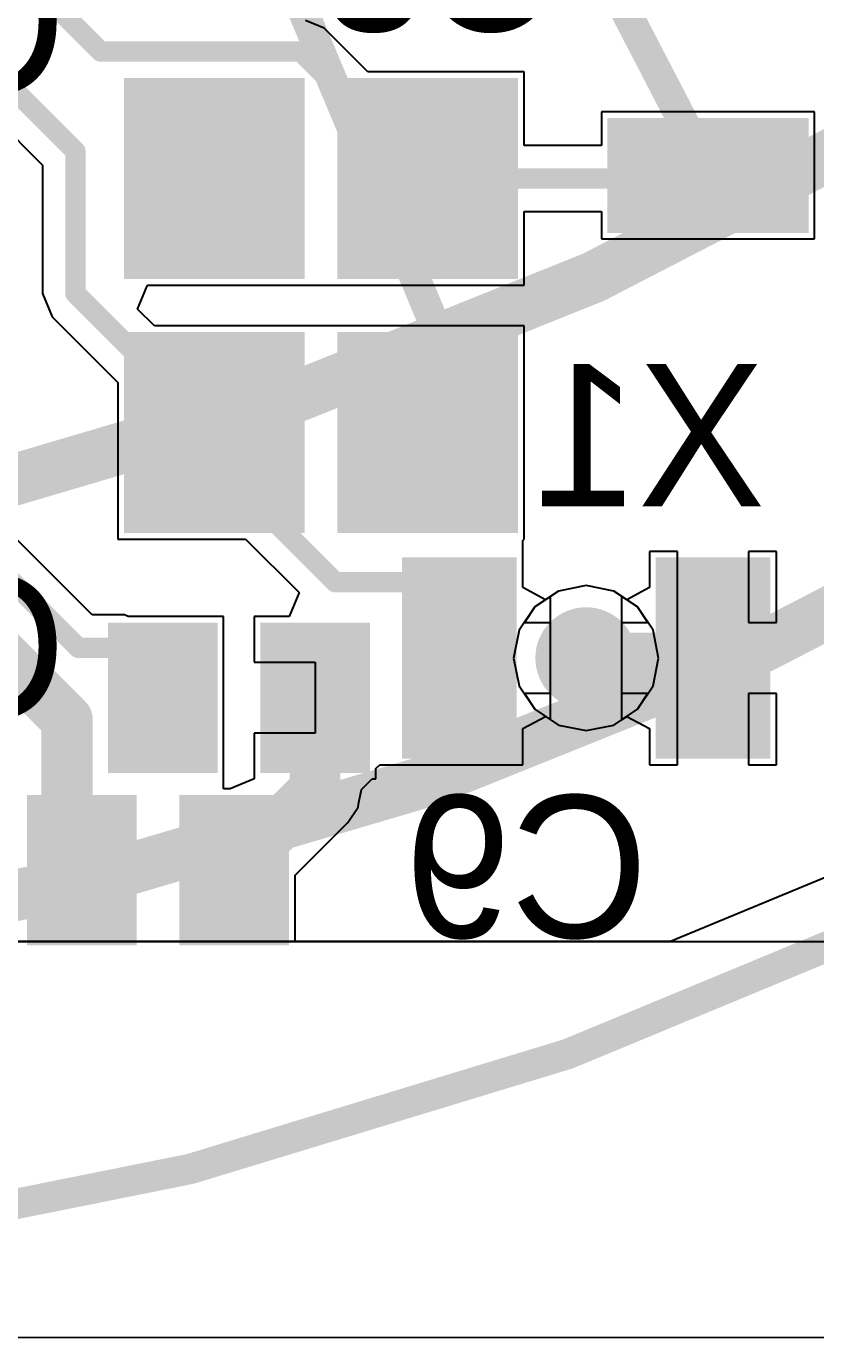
# Model space of a CAD drawing. Header units: millimetres. Extents: x 80 to 196, y 80 to 246.
# Drawn here: x 104.08 to 107.97, y 79.77 to 86.23 of the extents above; entities that cross this region are included whole.
import ezdxf

# ---------------------------------------------------------------- set-up
doc = ezdxf.new("R2010")
doc.units = ezdxf.units.MM
for name, color, linetype in [('BottomLayer', 5, 'Continuous'), ('BottomOverlay', 54, 'Continuous'), ('BottomPaste', 16, 'Continuous'), ('BottomSolder', 6, 'Continuous'), ('DrillDrawing', 1, 'Continuous'), ('KeepOutLayer', 6, 'Continuous'), ('Mechanical1', 6, 'Continuous'), ('Mechanical15', 56, 'Continuous'), ('MidLayer1', 16, 'Continuous'), ('MidLayer2', 76, 'Continuous'), ('MultiLayer', 9, 'Continuous'), ('TopLayer', 1, 'Continuous'), ('ViaHoleLayer', 16, 'Continuous')]:
    doc.layers.add(name, color=color, linetype=linetype)

msp = doc.modelspace()

# ---------------------------------------------------------------- linework, layer by layer
at = {"layer": 'BottomLayer'}
for p, q in [((105.54461238, 86.22003076), (105.45243578, 86.25821203999999)), ((103.47691014, 86.22785395999999), (104.15800606, 85.54675804)), ((105.75936176, 86.00528138), (105.54461238, 86.22003076)), ((106.52975646, 86.00528138), (105.75936176, 86.00528138)), ((106.52975646, 85.64263541999999), (106.52975646, 86.00528138)), ((107.96012952, 85.80772272), (106.91012908, 85.80772272)), ((106.91012908, 85.80772272), (106.91012908, 85.64263541999999)), ((107.96012952, 85.18272524), (107.96012952, 85.80772272)), ((106.91012908, 85.64263541999999), (106.52975646, 85.64263541999999)), ((104.15800606, 85.54675804), (104.15800606, 84.91466634)), ((106.52975646, 84.95528094), (106.52975646, 85.31791674)), ((106.52975646, 85.31791674), (106.91012908, 85.31791674)), ((106.91012908, 85.31791674), (106.91012908, 85.18272524)), ((106.91012908, 85.18272524), (107.96012952, 85.18272524)), ((104.62669448, 84.83794818), (104.67529738, 84.95528094)), ((104.67529738, 84.95528094), (105.47975348, 84.95528094)), ((105.47975348, 84.95528094), (105.47975348, 84.95527586)), ((105.47975348, 84.95527586), (105.57975836, 84.9552784)), ((105.57975836, 84.9552784), (105.57975836, 84.95528094)), ((105.57975836, 84.95528094), (106.52975646, 84.95528094)), ((104.15800606, 84.91466634), (104.20555994, 84.79986088)), ((104.70936132, 84.75528134), (104.62669448, 84.83794818)), ((104.20555994, 84.79986088), (104.52975538, 84.47566544)), ((105.47975348, 84.75528134), (104.70936132, 84.75528134)), ((105.47975348, 84.75528134), (105.47975094, 84.75528134)), ((105.47975094, 84.75528134), (105.47975348, 84.75528134)), ((105.50736328, 84.75528388), (105.47975348, 84.75528388)), ((105.47975348, 84.75528388), (105.47975348, 84.75528134)), ((105.57975836, 84.75528641999999), (105.50736328, 84.75528388)), ((105.57975836, 84.75528134), (105.57975836, 84.75528641999999)), ((106.52975646, 84.75528134), (105.57975836, 84.75528134)), ((106.52975646, 83.70528089999999), (106.52975646, 84.75528134)), ((104.52975538, 84.47566544), (104.52975538, 83.70528089999999)), ((104.40256742, 83.33239619999999), (104.0101298, 83.72483382)), ((104.52975538, 83.70528089999999), (105.15840284, 83.70528089999999)), ((105.15840284, 83.70528089999999), (105.42135126, 83.44233247999999)), ((106.52263176, 83.69815365999999), (106.529759, 83.70528089999999)), ((106.52263176, 83.6452226), (106.52263176, 83.69815365999999)), ((106.529759, 83.70528089999999), (106.52975646, 83.70528089999999)), ((106.52262922, 83.46714827999999), (106.52262922, 83.6452226)), ((106.52262922, 83.6452226), (106.52263176, 83.6452226)), ((107.28513214, 83.64522514), (107.14763178, 83.64522514)), ((107.14763178, 83.64522514), (107.14763178, 83.46705684)), ((107.28513214, 83.12022492), (107.28513214, 83.64522514)), ((107.77262926, 83.64522514), (107.6351289, 83.64522514)), ((107.6351289, 83.64522514), (107.6351289, 83.29522329999999)), ((107.77262926, 83.29522329999999), (107.77262926, 83.64522514)), ((106.63463306, 83.40728048), (106.52262922, 83.46714827999999)), ((107.14763178, 83.46705684), (107.03562794, 83.40718903999999)), ((105.42135126, 83.44233247999999), (105.37274836, 83.32499972)), ((106.66006354, 83.42427054), (106.63463306, 83.40728048)), ((106.66006354, 83.12026048), (106.66006354, 83.42427054)), ((107.03562794, 83.40718903999999), (107.0100603, 83.42427054)), ((107.0100603, 83.42427054), (107.0100603, 83.12026048)), ((104.5619448, 83.33239619999999), (104.40256742, 83.33239619999999)), ((104.579801, 83.32499972), (104.5619448, 83.33239619999999)), ((105.04999818, 83.32499972), (104.579801, 83.32499972)), ((105.04999818, 82.52500386), (105.04999818, 83.32499972)), ((105.37274836, 83.32499972), (105.20000042, 83.32499972)), ((105.20000042, 83.32499972), (105.20000042, 83.09999889999999)), ((107.6351289, 83.29522329999999), (107.77262926, 83.29522329999999)), ((105.20000042, 83.09999889999999), (105.49999982, 83.09999889999999)), ((105.49999982, 83.09999889999999), (105.49999982, 82.75000213999999)), ((106.66006354, 82.81625041999999), (106.66006354, 83.12026048)), ((107.0100603, 83.12026048), (107.0100603, 82.81625041999999)), ((107.28513214, 82.59522469999999), (107.28513214, 83.12022492)), ((107.77262926, 82.94522654), (107.6351289, 82.94522654)), ((107.6351289, 82.94522654), (107.6351289, 82.59522469999999)), ((107.77262926, 82.59522469999999), (107.77262926, 82.94522654)), ((106.52262922, 82.77337268), (106.63463306, 82.83324048)), ((106.63463306, 82.83324048), (106.66006354, 82.81625041999999)), ((107.0100603, 82.81625041999999), (107.03562794, 82.83333191999999)), ((107.03562794, 82.83333191999999), (107.14763178, 82.77346412)), ((106.52262922, 82.59522469999999), (106.52262922, 82.77337268)), ((107.14763178, 82.77346412), (107.14763178, 82.59522469999999)), ((105.49999982, 82.75000213999999), (105.20000042, 82.75000213999999)), ((105.20000042, 82.75000213999999), (105.20000042, 82.5250064)), ((105.79999922, 82.57601468), (105.8192067, 82.59522215999999)), ((105.79999922, 82.52500132), (105.79999922, 82.57601468)), ((105.8192067, 82.59522215999999), (105.89763428, 82.59522215999999)), ((105.89763428, 82.59522215999999), (105.89763428, 82.59522469999999)), ((105.89763428, 82.59522469999999), (106.52262922, 82.59522469999999)), ((107.14763178, 82.59522469999999), (107.28513214, 82.59522469999999)), ((107.6351289, 82.59522469999999), (107.77262926, 82.59522469999999)), ((105.05000072, 82.52500386), (105.04999818, 82.52500386)), ((105.05000072, 82.47611393999999), (105.05000072, 82.52500386)), ((105.19999788, 82.52500386), (105.08196916, 82.47611393999999)), ((105.20000042, 82.5250064), (105.19999788, 82.52500386)), ((105.72941008, 82.47367808), (105.78073078, 82.52500132)), ((105.78073078, 82.52500132), (105.79999922, 82.52500132)), ((105.08196916, 82.47611393999999), (105.05000072, 82.47611393999999)), ((105.71484064, 82.4004575), (105.72940754, 82.47367554)), ((105.72940754, 82.47367554), (105.72941008, 82.47367808)), ((105.72940754, 82.47367554), (105.72940754, 82.47367554)), ((105.72940754, 82.47367554), (105.72940754, 82.47367554)), ((105.72940754, 82.47367554), (105.72940754, 82.47367554)), ((105.72941008, 82.47367808), (105.72941008, 82.47367808)), ((105.66221438, 82.31146606), (105.7119425, 82.3858906)), ((105.7119425, 82.3858906), (105.71484064, 82.4004575)), ((105.40243334, 82.05168502), (105.66220676, 82.31146097999999)), ((105.66220676, 82.31146097999999), (105.66221438, 82.31146606)), ((108.17156674, 82.10677), (107.24989472, 81.72500038)), ((105.40243334, 81.72500038), (105.40243334, 82.05168502)), ((107.24989472, 81.72500038), (105.40243334, 81.72500038))]:
    msp.add_line(p, q, dxfattribs=at)
for points, const_width in [([(103.92146094, 86.62835607999999), (104.44459172, 86.1052253)], 0.0999998), ([(103.54271392, 86.3916611), (104.3203654, 85.61400961999999)], 0.0999998), ([(104.44459172, 86.1052253), (105.42980692, 86.1052253)], 0.0999998), ([(105.42980692, 86.1052253), (106.05475614, 85.48027608)], 0.0999998), ([(104.3203654, 84.91466634), (104.3203654, 85.61400961999999)], 0.0999998), ([(106.05475614, 85.48027608), (107.4201814, 85.48027608)], 0.0999998), ([(107.4201814, 85.48027608), (107.4351293, 85.49522397999999)], 0.0999998), ([(104.3203654, 84.91466634), (105.0047557, 84.23027603999999)], 0.0999998), ([(102.82923808, 84.67611461999999), (104.33531584, 83.17003686)], 0.0999998), ([(105.0047557, 84.23027603999999), (105.0047557, 84.23028112)], 0.0999998), ([(105.0047557, 84.08853896), (105.0047557, 84.23027603999999)], 0.0999998), ([(105.0047557, 84.08853896), (105.599865, 83.49342965999999)], 0.0999998), ([(105.599865, 83.49342965999999), (106.1397293, 83.49342965999999)], 0.0999998), ([(103.94640882, 83.14880753999999), (104.27877798, 82.81643838)], 0.254), ([(104.33531584, 83.17003686), (104.5619448, 83.17003686)], 0.0999998), ([(106.83506192, 83.12026048), (106.83509748, 83.12022492)], 0.2499995), ([(106.83509748, 83.12022492), (107.46013052, 83.12022492)], 0.2499995), ([(105.49999982, 82.47368062), (105.49999982, 82.92500052)], 0.2499995), ([(104.27877798, 82.14976965999999), (104.27877798, 82.81643838)], 0.254), ([(105.10243394, 82.07611474), (105.49999982, 82.47368062)], 0.2499995), ([(104.27877798, 82.14976965999999), (104.3524329, 82.07611474)], 0.254)]:
    msp.add_lwpolyline(points, dxfattribs=dict(at, const_width=const_width))
for points, const_width in [([(104.41959304, 86.1052253, 1), (104.4695904, 86.1052253, 1)], 0.0499999), ([(104.41959304, 86.1052253, 1), (104.4695904, 86.1052253, 1)], 0.0499999), ([(105.40480824, 86.1052253, 1), (105.4548056, 86.1052253, 1)], 0.0499999), ([(105.40480824, 86.1052253, 1), (105.4548056, 86.1052253, 1)], 0.0499999), ([(104.29536672, 85.61400961999999, 1), (104.34536408, 85.61400961999999, 1)], 0.0499999), ([(104.29536672, 85.61400961999999, 1), (104.34536408, 85.61400961999999, 1)], 0.0499999), ([(106.02975746, 85.48027608, 1), (106.07975482, 85.48027608, 1)], 0.0499999), ([(106.02975746, 85.48027608, 1), (106.07975482, 85.48027608, 1)], 0.0499999), ([(107.39518272, 85.48027608, 1), (107.44518008, 85.48027608, 1)], 0.0499999), ([(107.39518272, 85.48027608, 1), (107.44518008, 85.48027608, 1)], 0.0499999), ([(107.41013062, 85.49522397999999, 1), (107.46012798, 85.49522397999999, 1)], 0.0499999), ([(104.29536672, 84.91466634, 1), (104.34536408, 84.91466634, 1)], 0.0499999), ([(104.29536672, 84.91466634, 1), (104.34536408, 84.91466634, 1)], 0.0499999), ([(104.97975702, 84.23028112, 1), (105.02975438, 84.23028112, 1)], 0.0499999), ([(104.97975702, 84.23027603999999, 1), (105.02975438, 84.23027603999999, 1)], 0.0499999), ([(104.97975702, 84.23027603999999, 1), (105.02975438, 84.23027603999999, 1)], 0.0499999), ([(104.97975702, 84.23027603999999, 1), (105.02975438, 84.23027603999999, 1)], 0.0499999), ([(104.97975702, 84.08853896, 1), (105.02975438, 84.08853896, 1)], 0.0499999), ([(104.97975702, 84.08853896, 1), (105.02975438, 84.08853896, 1)], 0.0499999), ([(105.57486632, 83.49342965999999, 1), (105.62486368, 83.49342965999999, 1)], 0.0499999), ([(105.57486632, 83.49342965999999, 1), (105.62486368, 83.49342965999999, 1)], 0.0499999), ([(106.11473062, 83.49342965999999, 1), (106.16472798, 83.49342965999999, 1)], 0.0499999), ([(106.71006344, 83.12026048, 1), (106.9600604, 83.12026048, 1)], 0.2499995), ([(104.31031716, 83.17003686, 1), (104.36031452, 83.17003686, 1)], 0.0499999), ([(104.31031716, 83.17003686, 1), (104.36031452, 83.17003686, 1)], 0.0499999), ([(104.53694612, 83.17003686, 1), (104.58694348, 83.17003686, 1)], 0.0499999), ([(106.77256268, 83.12026048, 1), (106.89756116, 83.12026048, 1)], 0.12499848), ([(106.77259824, 83.12022492, 1), (106.89759672, 83.12022492, 1)], 0.12499848), ([(106.77259824, 83.12022492, 1), (106.89759672, 83.12022492, 1)], 0.12499848), ([(107.39763128, 83.12022492, 1), (107.52262976, 83.12022492, 1)], 0.12499848), ([(105.43750058, 82.92500052, 1), (105.56249906, 82.92500052, 1)], 0.12499848), ([(104.21527798, 82.81643838, 1), (104.34227798, 82.81643838, 1)], 0.127), ([(104.21527798, 82.81643838, 1), (104.34227798, 82.81643838, 1)], 0.127), ([(105.43750058, 82.47368062, 1), (105.56249906, 82.47368062, 1)], 0.12499848), ([(105.43750058, 82.47368062, 1), (105.56249906, 82.47368062, 1)], 0.12499848), ([(104.21527798, 82.14976965999999, 1), (104.34227798, 82.14976965999999, 1)], 0.127), ([(104.21527798, 82.14976965999999, 1), (104.34227798, 82.14976965999999, 1)], 0.127), ([(104.2889329, 82.07611474, 1), (104.4159329, 82.07611474, 1)], 0.127), ([(105.0399347, 82.07611474, 1), (105.16493318, 82.07611474, 1)], 0.12499848)]:
    msp.add_lwpolyline(points, format="xyb", close=True, dxfattribs=dict(at, const_width=const_width))
for points in [[(105.37975622, 85.05528074), (105.37975622, 85.90528158), (104.62975518, 85.05528074), (104.62975518, 85.90528158)], [(106.42975666, 85.05528074), (106.42975666, 85.90528158), (105.67975562, 85.05528074), (105.67975562, 85.90528158)], [(107.01012888, 85.70772292), (107.01012888, 85.28272503999999), (107.86012972, 85.70772292), (107.86012972, 85.28272503999999)], [(105.37975622, 83.8052807), (105.37975622, 84.65528153999999), (104.62975518, 83.8052807), (104.62975518, 84.65528153999999)], [(106.42975666, 83.8052807), (106.42975666, 84.65528153999999), (105.67975562, 83.8052807), (105.67975562, 84.65528153999999)], [(106.42262942, 83.54522534), (105.99763154, 83.54522534), (106.42262942, 82.6952245), (105.99763154, 82.6952245)], [(107.67262946, 83.54522534), (107.24763158, 83.54522534), (107.67262946, 82.6952245), (107.24763158, 82.6952245)], [(104.94999838, 83.22499992), (104.54999918, 83.22499992), (104.94999838, 82.62500112), (104.54999918, 82.62500112)], [(105.69999942, 83.22499992), (105.30000022, 83.22499992), (105.69999942, 82.62500112), (105.30000022, 82.62500112)], [(104.5524325, 82.37611414), (104.1524333, 82.37611414), (104.5524325, 81.77611533999999), (104.1524333, 81.77611533999999)], [(105.30243354, 82.37611414), (104.90243434, 82.37611414), (105.30243354, 81.77611533999999), (104.90243434, 81.77611533999999)]]:
    msp.add_solid(points, dxfattribs=at)
at = {"layer": 'BottomPaste'}
for points in [[(105.32975632, 85.10528063999999), (105.32975632, 85.85528167999999), (104.67975508, 85.10528063999999), (104.67975508, 85.85528167999999)], [(106.37975676, 85.10528063999999), (106.37975676, 85.85528167999999), (105.72975552, 85.10528063999999), (105.72975552, 85.85528167999999)], [(107.06012878, 85.65772301999999), (107.06012878, 85.33272493999999), (107.81012982, 85.65772301999999), (107.81012982, 85.33272493999999)], [(105.32975632, 83.8552806), (105.32975632, 84.60528164), (104.67975508, 83.8552806), (104.67975508, 84.60528164)], [(106.37975676, 83.8552806), (106.37975676, 84.60528164), (105.72975552, 83.8552806), (105.72975552, 84.60528164)], [(106.37262952, 83.49522544), (106.04763144, 83.49522544), (106.37262952, 82.7452244), (106.04763144, 82.7452244)], [(107.62262956, 83.49522544), (107.29763148, 83.49522544), (107.62262956, 82.7452244), (107.29763148, 82.7452244)], [(104.89999848, 83.17500002), (104.59999908, 83.17500002), (104.89999848, 82.67500102), (104.59999908, 82.67500102)], [(105.64999952, 83.17500002), (105.35000012, 83.17500002), (105.64999952, 82.67500102), (105.35000012, 82.67500102)], [(104.5024326, 82.32611424), (104.2024332, 82.32611424), (104.5024326, 81.82611524), (104.2024332, 81.82611524)], [(105.25243364, 82.32611424), (104.95243424, 82.32611424), (105.25243364, 81.82611524), (104.95243424, 81.82611524)]]:
    msp.add_solid(points, dxfattribs=at)
at = {"layer": 'BottomSolder'}
for points in [[(105.44975608, 84.98528087999999), (105.44975608, 85.97528143999999), (104.55975532, 84.98528087999999), (104.55975532, 85.97528143999999)], [(106.49975652, 84.98528087999999), (106.49975652, 85.97528143999999), (105.60975576, 84.98528087999999), (105.60975576, 85.97528143999999)], [(106.94012902, 85.77772277999999), (106.94012902, 85.21272517999999), (107.93012958, 85.77772277999999), (107.93012958, 85.21272517999999)], [(105.44975608, 83.73528084), (105.44975608, 84.7252814), (104.55975532, 83.73528084), (104.55975532, 84.7252814)], [(106.49975652, 83.73528084), (106.49975652, 84.7252814), (105.60975576, 83.73528084), (105.60975576, 84.7252814)], [(106.49262928, 83.6152252), (105.92763168, 83.6152252), (106.49262928, 82.62522464), (105.92763168, 82.62522464)], [(107.74262932, 83.6152252), (107.17763172, 83.6152252), (107.74262932, 82.62522464), (107.17763172, 82.62522464)], [(105.01999824, 83.29499978), (104.47999932, 83.29499978), (105.01999824, 82.55500126), (104.47999932, 82.55500126)], [(105.76999928, 83.29499978), (105.23000036, 83.29499978), (105.76999928, 82.55500126), (105.23000036, 82.55500126)], [(104.62243236, 82.446114), (104.08243344, 82.446114), (104.62243236, 81.70611548), (104.08243344, 81.70611548)], [(105.3724334, 82.446114), (104.83243448, 82.446114), (105.3724334, 81.70611548), (104.83243448, 81.70611548)]]:
    msp.add_solid(points, dxfattribs=at)
at = {"layer": 'DrillDrawing', "const_width": 0.1499997}
msp.add_lwpolyline([(83.22520566, 110.89066976, -1.632082946502633), (101.04419974, 80.02726692)], format="xyb", dxfattribs=at)
at = {"layer": 'DrillDrawing', "const_width": 0.0999998}
msp.add_lwpolyline([(106.78506202, 83.12026048, 1), (106.88506182, 83.12026048, 1)], format="xyb", close=True, dxfattribs=at)
at = {"layer": 'KeepOutLayer', "const_width": 0.1499997}
msp.add_lwpolyline([(83.22520566, 110.89066976, -1.632082946502633), (101.04419974, 80.02726692)], format="xyb", dxfattribs=at)
at = {"layer": 'Mechanical1', "const_width": 0.1499997}
msp.add_lwpolyline([(83.22520566, 110.89066976, -1.632082946502633), (101.04419974, 80.02726692)], format="xyb", dxfattribs=at)
at = {"layer": 'Mechanical15'}
for points, const_width in [([(118.50000176, 100.00000066, 1), (81.49999955999999, 100.00000066, 1)], 0.0999998), ([(116.49499942, 100.00000066, 1), (83.5050019, 100.00000066, 1)], 0.0999998), ([(107.48750156, 85.34999948, 1), (107.56250268, 85.34999948, 1)], 0.07499858), ([(106.08749928, 84.67499955999999, 1), (106.1625004, 84.67499955999999, 1)], 0.07499858)]:
    msp.add_lwpolyline(points, format="xyb", close=True, dxfattribs=dict(at, const_width=const_width))
at = {"layer": 'Mechanical15', "const_width": 0.1499997}
for points in [[(106.15000106, 87.99999926), (107.52500212, 85.34999948)], [(104.95000092, 87.47499904), (106.12499984, 84.67499955999999)]]:
    msp.add_lwpolyline(points, dxfattribs=at)
at = {"layer": 'Mechanical15', "const_width": 0.254}
for points in [[(110.81576516, 87.53399562, -0.3722918909865101), (89.23034985999999, 87.49413539999999)], [(112.12670234, 86.02303852, -0.3722918909865101), (87.92500068, 85.97834721999999)]]:
    msp.add_lwpolyline(points, format="xyb", dxfattribs=at)
at = {"layer": 'MidLayer1'}
for p, q in [((106.66006354, 83.42427054), (106.58272562, 83.37259678)), ((106.66006354, 83.29525885999999), (106.66006354, 83.42427054)), ((107.08739822, 83.37259678), (107.0100603, 83.42427054)), ((107.0100603, 83.42427054), (107.0100603, 83.29525885999999)), ((106.58272562, 83.37259678), (106.53105186, 83.29525885999999)), ((107.13907198, 83.29525885999999), (107.08739822, 83.37259678)), ((106.53105186, 83.29525885999999), (106.66006354, 83.29525885999999)), ((107.0100603, 83.29525885999999), (107.13907198, 83.29525885999999)), ((106.66006354, 82.9452621), (106.53105186, 82.9452621)), ((106.53105186, 82.9452621), (106.58272562, 82.86792417999999)), ((106.66006354, 82.81625041999999), (106.66006354, 82.9452621)), ((107.13907198, 82.9452621), (107.0100603, 82.9452621)), ((107.0100603, 82.9452621), (107.0100603, 82.81625041999999)), ((107.08739822, 82.86792417999999), (107.13907198, 82.9452621)), ((106.58272562, 82.86792417999999), (106.66006354, 82.81625041999999)), ((107.0100603, 82.81625041999999), (107.08739822, 82.86792417999999)), ((108.17156674, 82.10677), (107.24989472, 81.72500038)), ((107.24989472, 81.72500038), (104.01012726, 81.72500038))]:
    msp.add_line(p, q, dxfattribs=at)
at = {"layer": 'MidLayer1', "const_width": 0.2499995}
msp.add_lwpolyline([(106.71006344, 83.12026048, 1), (106.9600604, 83.12026048, 1)], format="xyb", close=True, dxfattribs=at)
at = {"layer": 'MidLayer2'}
for p, q in [((106.83506192, 83.47711778), (106.69849882, 83.44995248)), ((106.97162502, 83.44995248), (106.83506192, 83.47711778)), ((106.69849882, 83.44995248), (106.58272562, 83.37259678)), ((107.08739822, 83.37259678), (106.97162502, 83.44995248)), ((106.58272562, 83.37259678), (106.50536992, 83.25682357999999)), ((107.16475392, 83.25682357999999), (107.08739822, 83.37259678)), ((106.50536992, 83.25682357999999), (106.47820462, 83.12026048)), ((107.19191922, 83.12026048), (107.16475392, 83.25682357999999)), ((106.47820462, 83.12026048), (106.50536992, 82.98369738)), ((107.16475392, 82.98369738), (107.19191922, 83.12026048)), ((106.50536992, 82.98369738), (106.58272562, 82.86792417999999)), ((107.08739822, 82.86792417999999), (107.16475392, 82.98369738)), ((106.58272562, 82.86792417999999), (106.69849882, 82.79056847999999)), ((106.97162502, 82.79056847999999), (107.08739822, 82.86792417999999)), ((106.69849882, 82.79056847999999), (106.83506192, 82.76340318)), ((106.83506192, 82.76340318), (106.97162502, 82.79056847999999)), ((108.17156674, 82.10677), (107.24989472, 81.72500038)), ((107.24989472, 81.72500038), (104.01012726, 81.72500038))]:
    msp.add_line(p, q, dxfattribs=at)
at = {"layer": 'MidLayer2', "const_width": 0.2499995}
msp.add_lwpolyline([(106.71006344, 83.12026048, 1), (106.9600604, 83.12026048, 1)], format="xyb", close=True, dxfattribs=at)
at = {"layer": 'MultiLayer'}
for p, q in [((102.7149076, 81.72500038), (108.17500082, 81.72500038)), ((108.17500082, 79.7749992), (95.4693671, 79.78011221999999))]:
    msp.add_line(p, q, dxfattribs=at)
at = {"layer": 'MultiLayer', "const_width": 0.2499995}
msp.add_lwpolyline([(106.71006344, 83.12026048, 1), (106.9600604, 83.12026048, 1)], format="xyb", close=True, dxfattribs=at)
at = {"layer": 'TopLayer'}
for p, q in [((106.66006354, 83.42427054), (106.58272562, 83.37259678)), ((106.66006354, 83.29525885999999), (106.66006354, 83.42427054)), ((107.08739822, 83.37259678), (107.0100603, 83.42427054)), ((107.0100603, 83.42427054), (107.0100603, 83.29525885999999)), ((106.58272562, 83.37259678), (106.53105186, 83.29525885999999)), ((107.13907198, 83.29525885999999), (107.08739822, 83.37259678)), ((106.53105186, 83.29525885999999), (106.66006354, 83.29525885999999)), ((107.0100603, 83.29525885999999), (107.13907198, 83.29525885999999)), ((106.66006354, 82.9452621), (106.53105186, 82.9452621)), ((106.53105186, 82.9452621), (106.58272562, 82.86792417999999)), ((106.66006354, 82.81625041999999), (106.66006354, 82.9452621)), ((107.13907198, 82.9452621), (107.0100603, 82.9452621)), ((107.0100603, 82.9452621), (107.0100603, 82.81625041999999)), ((107.08739822, 82.86792417999999), (107.13907198, 82.9452621)), ((106.58272562, 82.86792417999999), (106.66006354, 82.81625041999999)), ((107.0100603, 82.81625041999999), (107.08739822, 82.86792417999999)), ((108.17156674, 82.10677), (107.24989472, 81.72500038)), ((107.24989472, 81.72500038), (104.01012726, 81.72500038))]:
    msp.add_line(p, q, dxfattribs=at)
at = {"layer": 'TopLayer', "const_width": 0.2499995}
msp.add_lwpolyline([(106.71006344, 83.12026048, 1), (106.9600604, 83.12026048, 1)], format="xyb", close=True, dxfattribs=at)
at = {"layer": 'ViaHoleLayer', "const_width": 0.0999998}
msp.add_lwpolyline([(106.78506202, 83.12026048, 1), (106.88506182, 83.12026048, 1)], format="xyb", close=True, dxfattribs=at)

# ---------------------------------------------------------------- texts
at = {"layer": 'BottomOverlay', "text_generation_flag": 2}
for s, p in [('C3', (106.72572762, 86.20566198)), ('C2', (104.275001, 85.90000092)), ('X1', (107.71693468, 83.86753863999999)), ('C8', (104.27499846, 82.82500071999999)), ('C9', (107.14149514, 81.74410626))]:
    msp.add_text(s, height=0.7000011399999999, rotation=360, dxfattribs=at).set_placement(p)

doc.saveas('drawing.dxf')
